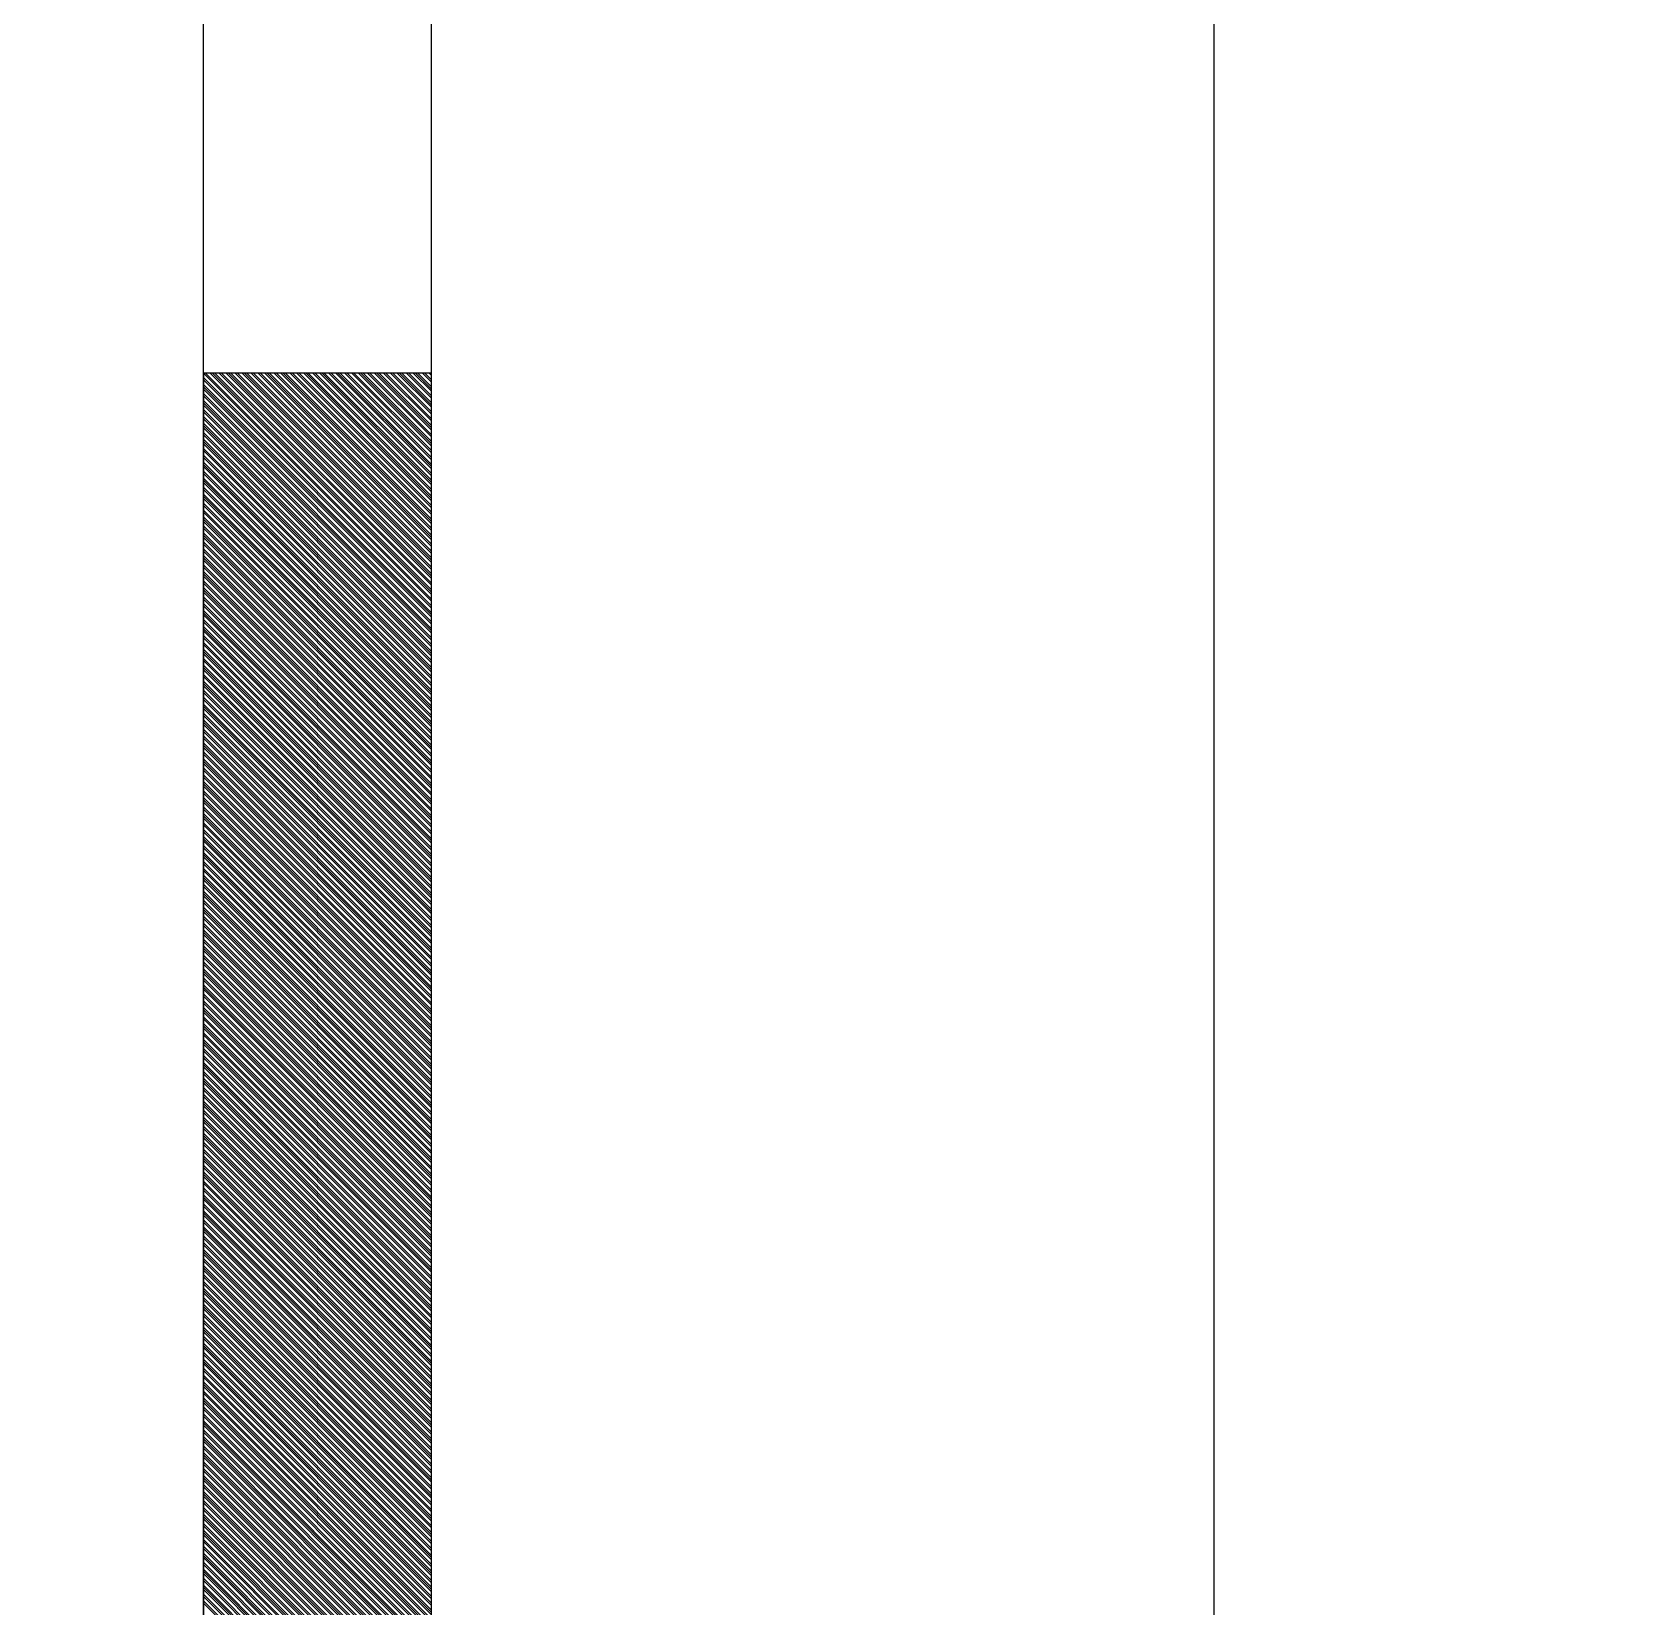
# Model space of a CAD drawing. Extents: x 735054 to 735644, y 4350981 to 4352008.
# Drawn here: x 735292.92 to 735299.99, y 4351895.61 to 4351902.5 of the extents above; entities that cross this region are included whole.
import ezdxf

# ---------------------------------------------------------------- set-up
doc = ezdxf.new("R2010")
doc.units = 0
doc.layers.get('0').update_dxf_attribs({"linetype": 'CONTINUOUS'})

msp = doc.modelspace()

# ---------------------------------------------------------------- linework, layer by layer
at = {"color": 0, "linetype": 'CONTINUOUS'}
for p, q in [((735293.67, 4351881.01), (735293.67, 4351981.01)), ((735293.67, 4351881.01), (735293.67, 4351981.01)), ((735294.67, 4351881.01), (735294.67, 4351981.01)), ((735294.67, 4351881.01), (735294.67, 4351981.01)), ((735294.67, 4351900.01), (735293.67, 4351901.01)), ((735294.67, 4351900.01), (735293.67, 4351901.01)), ((735294.67, 4351899.99), (735293.67, 4351900.99)), ((735294.67, 4351899.99), (735293.67, 4351900.99)), ((735294.67, 4351899.98), (735293.67, 4351900.98)), ((735294.67, 4351899.98), (735293.67, 4351900.98)), ((735294.67, 4351899.96), (735293.67, 4351900.96)), ((735294.67, 4351899.96), (735293.67, 4351900.96)), ((735294.67, 4351900.02), (735293.68, 4351901.01)), ((735294.67, 4351900.02), (735293.68, 4351901.01)), ((735294.67, 4351900.04), (735293.7, 4351901.01)), ((735294.67, 4351900.04), (735293.7, 4351901.01)), ((735294.67, 4351900.05), (735293.71, 4351901.01)), ((735294.67, 4351900.05), (735293.71, 4351901.01)), ((735294.67, 4351900.06), (735293.72, 4351901.01)), ((735294.67, 4351900.06), (735293.72, 4351901.01)), ((735294.67, 4351900.08), (735293.74, 4351901.01)), ((735294.67, 4351900.08), (735293.74, 4351901.01)), ((735294.67, 4351900.09), (735293.75, 4351901.01)), ((735294.67, 4351900.09), (735293.75, 4351901.01)), ((735294.67, 4351900.11), (735293.77, 4351901.01)), ((735294.67, 4351900.11), (735293.77, 4351901.01)), ((735294.67, 4351900.12), (735293.78, 4351901.01)), ((735294.67, 4351900.12), (735293.78, 4351901.01)), ((735294.67, 4351900.13), (735293.79, 4351901.01)), ((735294.67, 4351900.13), (735293.79, 4351901.01)), ((735294.67, 4351900.15), (735293.81, 4351901.01)), ((735294.67, 4351900.15), (735293.81, 4351901.01)), ((735294.67, 4351900.16), (735293.82, 4351901.01)), ((735294.67, 4351900.16), (735293.82, 4351901.01)), ((735294.67, 4351900.18), (735293.84, 4351901.01)), ((735294.67, 4351900.18), (735293.84, 4351901.01)), ((735294.67, 4351900.19), (735293.85, 4351901.01)), ((735294.67, 4351900.19), (735293.85, 4351901.01)), ((735294.67, 4351900.2), (735293.86, 4351901.01)), ((735294.67, 4351900.2), (735293.86, 4351901.01)), ((735294.67, 4351900.22), (735293.88, 4351901.01)), ((735294.67, 4351900.22), (735293.88, 4351901.01)), ((735294.67, 4351900.23), (735293.89, 4351901.01)), ((735294.67, 4351900.23), (735293.89, 4351901.01)), ((735294.67, 4351900.25), (735293.91, 4351901.01)), ((735294.67, 4351900.25), (735293.91, 4351901.01)), ((735294.67, 4351900.26), (735293.92, 4351901.01)), ((735294.67, 4351900.26), (735293.92, 4351901.01)), ((735294.67, 4351900.28), (735293.94, 4351901.01)), ((735294.67, 4351900.28), (735293.94, 4351901.01)), ((735294.67, 4351900.29), (735293.95, 4351901.01)), ((735294.67, 4351900.29), (735293.95, 4351901.01)), ((735294.67, 4351900.3), (735293.96, 4351901.01)), ((735294.67, 4351900.3), (735293.96, 4351901.01)), ((735294.67, 4351900.32), (735293.98, 4351901.01)), ((735294.67, 4351900.32), (735293.98, 4351901.01)), ((735294.67, 4351900.33), (735293.99, 4351901.01)), ((735294.67, 4351900.33), (735293.99, 4351901.01)), ((735294.67, 4351900.35), (735294.01, 4351901.01)), ((735294.67, 4351900.35), (735294.01, 4351901.01)), ((735294.67, 4351900.36), (735294.02, 4351901.01)), ((735294.67, 4351900.36), (735294.02, 4351901.01)), ((735294.67, 4351900.37), (735294.03, 4351901.01)), ((735294.67, 4351900.37), (735294.03, 4351901.01)), ((735294.67, 4351900.39), (735294.05, 4351901.01)), ((735294.67, 4351900.39), (735294.05, 4351901.01)), ((735294.67, 4351900.4), (735294.06, 4351901.01)), ((735294.67, 4351900.4), (735294.06, 4351901.01)), ((735294.67, 4351900.42), (735294.08, 4351901.01)), ((735294.67, 4351900.42), (735294.08, 4351901.01)), ((735294.67, 4351900.43), (735294.09, 4351901.01)), ((735294.67, 4351900.43), (735294.09, 4351901.01)), ((735294.67, 4351900.45), (735294.11, 4351901.01)), ((735294.67, 4351900.45), (735294.11, 4351901.01)), ((735294.67, 4351900.46), (735294.12, 4351901.01)), ((735294.67, 4351900.46), (735294.12, 4351901.01)), ((735294.67, 4351900.47), (735294.13, 4351901.01)), ((735294.67, 4351900.47), (735294.13, 4351901.01)), ((735294.67, 4351900.49), (735294.15, 4351901.01)), ((735294.67, 4351900.49), (735294.15, 4351901.01)), ((735294.67, 4351900.5), (735294.16, 4351901.01)), ((735294.67, 4351900.5), (735294.16, 4351901.01)), ((735294.67, 4351900.52), (735294.18, 4351901.01)), ((735294.67, 4351900.52), (735294.18, 4351901.01)), ((735294.67, 4351900.53), (735294.19, 4351901.01)), ((735294.67, 4351900.53), (735294.19, 4351901.01)), ((735294.67, 4351900.54), (735294.2, 4351901.01)), ((735294.67, 4351900.54), (735294.2, 4351901.01)), ((735294.67, 4351900.56), (735294.22, 4351901.01)), ((735294.67, 4351900.56), (735294.22, 4351901.01)), ((735294.67, 4351900.57), (735294.23, 4351901.01)), ((735294.67, 4351900.57), (735294.23, 4351901.01)), ((735294.67, 4351900.59), (735294.25, 4351901.01)), ((735294.67, 4351900.59), (735294.25, 4351901.01)), ((735294.67, 4351900.6), (735294.26, 4351901.01)), ((735294.67, 4351900.6), (735294.26, 4351901.01)), ((735294.67, 4351900.61), (735294.27, 4351901.01)), ((735294.67, 4351900.61), (735294.27, 4351901.01)), ((735294.67, 4351900.63), (735294.29, 4351901.01)), ((735294.67, 4351900.63), (735294.29, 4351901.01)), ((735294.67, 4351900.64), (735294.3, 4351901.01)), ((735294.67, 4351900.64), (735294.3, 4351901.01)), ((735294.67, 4351900.66), (735294.32, 4351901.01)), ((735294.67, 4351900.66), (735294.32, 4351901.01)), ((735294.67, 4351900.67), (735294.33, 4351901.01)), ((735294.67, 4351900.67), (735294.33, 4351901.01)), ((735294.67, 4351900.69), (735294.35, 4351901.01)), ((735294.67, 4351900.69), (735294.35, 4351901.01)), ((735294.67, 4351900.7), (735294.36, 4351901.01)), ((735294.67, 4351900.7), (735294.36, 4351901.01)), ((735294.67, 4351900.71), (735294.37, 4351901.01)), ((735294.67, 4351900.71), (735294.37, 4351901.01)), ((735294.67, 4351900.73), (735294.39, 4351901.01)), ((735294.67, 4351900.73), (735294.39, 4351901.01)), ((735294.67, 4351900.74), (735294.4, 4351901.01)), ((735294.67, 4351900.74), (735294.4, 4351901.01)), ((735294.67, 4351900.76), (735294.42, 4351901.01)), ((735294.67, 4351900.76), (735294.42, 4351901.01)), ((735294.67, 4351900.77), (735294.43, 4351901.01)), ((735294.67, 4351900.77), (735294.43, 4351901.01)), ((735294.67, 4351900.78), (735294.44, 4351901.01)), ((735294.67, 4351900.78), (735294.44, 4351901.01)), ((735294.67, 4351900.8), (735294.46, 4351901.01)), ((735294.67, 4351900.8), (735294.46, 4351901.01)), ((735294.67, 4351900.81), (735294.47, 4351901.01)), ((735294.67, 4351900.81), (735294.47, 4351901.01)), ((735294.67, 4351900.83), (735294.49, 4351901.01)), ((735294.67, 4351900.83), (735294.49, 4351901.01)), ((735294.67, 4351900.84), (735294.5, 4351901.01)), ((735294.67, 4351900.84), (735294.5, 4351901.01)), ((735294.67, 4351900.86), (735294.52, 4351901.01)), ((735294.67, 4351900.86), (735294.52, 4351901.01)), ((735294.67, 4351900.87), (735294.53, 4351901.01)), ((735294.67, 4351900.87), (735294.53, 4351901.01)), ((735294.67, 4351900.88), (735294.54, 4351901.01)), ((735294.67, 4351900.88), (735294.54, 4351901.01)), ((735294.67, 4351900.9), (735294.56, 4351901.01)), ((735294.67, 4351900.9), (735294.56, 4351901.01)), ((735294.67, 4351900.91), (735294.57, 4351901.01)), ((735294.67, 4351900.91), (735294.57, 4351901.01)), ((735294.67, 4351900.93), (735294.59, 4351901.01)), ((735294.67, 4351900.93), (735294.59, 4351901.01)), ((735294.67, 4351900.94), (735294.6, 4351901.01)), ((735294.67, 4351900.94), (735294.6, 4351901.01)), ((735294.67, 4351900.95), (735294.61, 4351901.01)), ((735294.67, 4351900.95), (735294.61, 4351901.01)), ((735294.67, 4351900.97), (735294.63, 4351901.01)), ((735294.67, 4351900.97), (735294.63, 4351901.01)), ((735294.67, 4351900.98), (735294.64, 4351901.01)), ((735294.67, 4351900.98), (735294.64, 4351901.01)), ((735294.67, 4351901), (735294.66, 4351901.01)), ((735294.67, 4351901), (735294.66, 4351901.01)), ((735294.67, 4351899.95), (735293.67, 4351900.95)), ((735294.67, 4351899.95), (735293.67, 4351900.95)), ((735294.67, 4351899.94), (735293.67, 4351900.94)), ((735294.67, 4351899.94), (735293.67, 4351900.94)), ((735294.67, 4351899.92), (735293.67, 4351900.92)), ((735294.67, 4351899.92), (735293.67, 4351900.92)), ((735294.67, 4351899.91), (735293.67, 4351900.91)), ((735294.67, 4351899.91), (735293.67, 4351900.91)), ((735294.67, 4351899.89), (735293.67, 4351900.89)), ((735294.67, 4351899.89), (735293.67, 4351900.89)), ((735294.67, 4351899.88), (735293.67, 4351900.88)), ((735294.67, 4351899.88), (735293.67, 4351900.88)), ((735294.67, 4351899.87), (735293.67, 4351900.87)), ((735294.67, 4351899.87), (735293.67, 4351900.87)), ((735294.67, 4351899.85), (735293.67, 4351900.85)), ((735294.67, 4351899.85), (735293.67, 4351900.85)), ((735294.67, 4351899.84), (735293.67, 4351900.84)), ((735294.67, 4351899.84), (735293.67, 4351900.84)), ((735294.67, 4351899.82), (735293.67, 4351900.82)), ((735294.67, 4351899.82), (735293.67, 4351900.82)), ((735294.67, 4351899.81), (735293.67, 4351900.81)), ((735294.67, 4351899.81), (735293.67, 4351900.81)), ((735294.67, 4351899.79), (735293.67, 4351900.79)), ((735294.67, 4351899.79), (735293.67, 4351900.79)), ((735294.67, 4351899.78), (735293.67, 4351900.78)), ((735294.67, 4351899.78), (735293.67, 4351900.78)), ((735294.67, 4351899.77), (735293.67, 4351900.77)), ((735294.67, 4351899.77), (735293.67, 4351900.77)), ((735294.67, 4351899.75), (735293.67, 4351900.75)), ((735294.67, 4351899.75), (735293.67, 4351900.75)), ((735294.67, 4351899.74), (735293.67, 4351900.74)), ((735294.67, 4351899.74), (735293.67, 4351900.74)), ((735294.67, 4351899.72), (735293.67, 4351900.72)), ((735294.67, 4351899.72), (735293.67, 4351900.72)), ((735294.67, 4351899.71), (735293.67, 4351900.71)), ((735294.67, 4351899.71), (735293.67, 4351900.71)), ((735294.67, 4351899.7), (735293.67, 4351900.7)), ((735294.67, 4351899.7), (735293.67, 4351900.7)), ((735294.67, 4351899.68), (735293.67, 4351900.68)), ((735294.67, 4351899.68), (735293.67, 4351900.68)), ((735294.67, 4351899.67), (735293.67, 4351900.67)), ((735294.67, 4351899.67), (735293.67, 4351900.67)), ((735294.67, 4351899.65), (735293.67, 4351900.65)), ((735294.67, 4351899.65), (735293.67, 4351900.65)), ((735294.67, 4351899.64), (735293.67, 4351900.64)), ((735294.67, 4351899.64), (735293.67, 4351900.64)), ((735294.67, 4351899.62), (735293.67, 4351900.62)), ((735294.67, 4351899.62), (735293.67, 4351900.62)), ((735294.67, 4351899.61), (735293.67, 4351900.61)), ((735294.67, 4351899.61), (735293.67, 4351900.61)), ((735294.67, 4351899.6), (735293.67, 4351900.6)), ((735294.67, 4351899.6), (735293.67, 4351900.6)), ((735294.67, 4351899.58), (735293.67, 4351900.58)), ((735294.67, 4351899.58), (735293.67, 4351900.58)), ((735294.67, 4351899.57), (735293.67, 4351900.57)), ((735294.67, 4351899.57), (735293.67, 4351900.57)), ((735294.67, 4351899.55), (735293.67, 4351900.55)), ((735294.67, 4351899.55), (735293.67, 4351900.55)), ((735294.67, 4351899.54), (735293.67, 4351900.54)), ((735294.67, 4351899.54), (735293.67, 4351900.54)), ((735294.67, 4351899.53), (735293.67, 4351900.53)), ((735294.67, 4351899.53), (735293.67, 4351900.53)), ((735294.67, 4351899.51), (735293.67, 4351900.51)), ((735294.67, 4351899.51), (735293.67, 4351900.51)), ((735294.67, 4351899.5), (735293.67, 4351900.5)), ((735294.67, 4351899.5), (735293.67, 4351900.5)), ((735294.67, 4351899.48), (735293.67, 4351900.48)), ((735294.67, 4351899.48), (735293.67, 4351900.48)), ((735294.67, 4351899.47), (735293.67, 4351900.47)), ((735294.67, 4351899.47), (735293.67, 4351900.47)), ((735294.67, 4351899.46), (735293.67, 4351900.46)), ((735294.67, 4351899.46), (735293.67, 4351900.46)), ((735294.67, 4351899.44), (735293.67, 4351900.44)), ((735294.67, 4351899.44), (735293.67, 4351900.44)), ((735294.67, 4351899.43), (735293.67, 4351900.43)), ((735294.67, 4351899.43), (735293.67, 4351900.43)), ((735294.67, 4351899.41), (735293.67, 4351900.41)), ((735294.67, 4351899.41), (735293.67, 4351900.41)), ((735294.67, 4351899.4), (735293.67, 4351900.4)), ((735294.67, 4351899.4), (735293.67, 4351900.4)), ((735294.67, 4351899.38), (735293.67, 4351900.38)), ((735294.67, 4351899.38), (735293.67, 4351900.38)), ((735294.67, 4351899.37), (735293.67, 4351900.37)), ((735294.67, 4351899.37), (735293.67, 4351900.37)), ((735294.67, 4351899.36), (735293.67, 4351900.36)), ((735294.67, 4351899.36), (735293.67, 4351900.36)), ((735294.67, 4351899.34), (735293.67, 4351900.34)), ((735294.67, 4351899.34), (735293.67, 4351900.34)), ((735294.67, 4351899.33), (735293.67, 4351900.33)), ((735294.67, 4351899.33), (735293.67, 4351900.33)), ((735294.67, 4351899.31), (735293.67, 4351900.31)), ((735294.67, 4351899.31), (735293.67, 4351900.31)), ((735294.67, 4351899.3), (735293.67, 4351900.3)), ((735294.67, 4351899.3), (735293.67, 4351900.3)), ((735294.67, 4351899.29), (735293.67, 4351900.29)), ((735294.67, 4351899.29), (735293.67, 4351900.29)), ((735294.67, 4351899.27), (735293.67, 4351900.27)), ((735294.67, 4351899.27), (735293.67, 4351900.27)), ((735294.67, 4351899.26), (735293.67, 4351900.26)), ((735294.67, 4351899.26), (735293.67, 4351900.26)), ((735294.67, 4351899.24), (735293.67, 4351900.24)), ((735294.67, 4351899.24), (735293.67, 4351900.24)), ((735294.67, 4351899.23), (735293.67, 4351900.23)), ((735294.67, 4351899.23), (735293.67, 4351900.23)), ((735294.67, 4351899.21), (735293.67, 4351900.21)), ((735294.67, 4351899.21), (735293.67, 4351900.21)), ((735294.67, 4351899.2), (735293.67, 4351900.2)), ((735294.67, 4351899.2), (735293.67, 4351900.2)), ((735294.67, 4351899.19), (735293.67, 4351900.19)), ((735294.67, 4351899.19), (735293.67, 4351900.19)), ((735294.67, 4351899.17), (735293.67, 4351900.17)), ((735294.67, 4351899.17), (735293.67, 4351900.17)), ((735294.67, 4351899.16), (735293.67, 4351900.16)), ((735294.67, 4351899.16), (735293.67, 4351900.16)), ((735294.67, 4351899.14), (735293.67, 4351900.14)), ((735294.67, 4351899.14), (735293.67, 4351900.14)), ((735294.67, 4351899.13), (735293.67, 4351900.13)), ((735294.67, 4351899.13), (735293.67, 4351900.13)), ((735294.67, 4351899.12), (735293.67, 4351900.12)), ((735294.67, 4351899.12), (735293.67, 4351900.12)), ((735294.67, 4351899.1), (735293.67, 4351900.1)), ((735294.67, 4351899.1), (735293.67, 4351900.1)), ((735294.67, 4351899.09), (735293.67, 4351900.09)), ((735294.67, 4351899.09), (735293.67, 4351900.09)), ((735294.67, 4351899.07), (735293.67, 4351900.07)), ((735294.67, 4351899.07), (735293.67, 4351900.07)), ((735294.67, 4351899.06), (735293.67, 4351900.06)), ((735294.67, 4351899.06), (735293.67, 4351900.06)), ((735294.67, 4351899.05), (735293.67, 4351900.05)), ((735294.67, 4351899.05), (735293.67, 4351900.05)), ((735294.67, 4351899.03), (735293.67, 4351900.03)), ((735294.67, 4351899.03), (735293.67, 4351900.03)), ((735294.67, 4351899.02), (735293.67, 4351900.02)), ((735294.67, 4351899.02), (735293.67, 4351900.02)), ((735294.67, 4351899), (735293.67, 4351900)), ((735294.67, 4351899), (735293.67, 4351900)), ((735294.67, 4351898.99), (735293.67, 4351899.99)), ((735294.67, 4351898.99), (735293.67, 4351899.99)), ((735294.67, 4351898.97), (735293.67, 4351899.97)), ((735294.67, 4351898.97), (735293.67, 4351899.97)), ((735294.67, 4351898.96), (735293.67, 4351899.96)), ((735294.67, 4351898.96), (735293.67, 4351899.96)), ((735294.67, 4351898.95), (735293.67, 4351899.95)), ((735294.67, 4351898.95), (735293.67, 4351899.95)), ((735294.67, 4351898.93), (735293.67, 4351899.93)), ((735294.67, 4351898.93), (735293.67, 4351899.93)), ((735294.67, 4351898.92), (735293.67, 4351899.92)), ((735294.67, 4351898.92), (735293.67, 4351899.92)), ((735294.67, 4351898.9), (735293.67, 4351899.9)), ((735294.67, 4351898.9), (735293.67, 4351899.9)), ((735294.67, 4351898.89), (735293.67, 4351899.89)), ((735294.67, 4351898.89), (735293.67, 4351899.89)), ((735294.67, 4351898.88), (735293.67, 4351899.88)), ((735294.67, 4351898.88), (735293.67, 4351899.88)), ((735294.67, 4351898.86), (735293.67, 4351899.86)), ((735294.67, 4351898.86), (735293.67, 4351899.86)), ((735294.67, 4351898.85), (735293.67, 4351899.85)), ((735294.67, 4351898.85), (735293.67, 4351899.85)), ((735294.67, 4351898.83), (735293.67, 4351899.83)), ((735294.67, 4351898.83), (735293.67, 4351899.83)), ((735294.67, 4351898.82), (735293.67, 4351899.82)), ((735294.67, 4351898.82), (735293.67, 4351899.82)), ((735294.67, 4351898.8), (735293.67, 4351899.8)), ((735294.67, 4351898.8), (735293.67, 4351899.8)), ((735294.67, 4351898.79), (735293.67, 4351899.79)), ((735294.67, 4351898.79), (735293.67, 4351899.79)), ((735294.67, 4351898.78), (735293.67, 4351899.78)), ((735294.67, 4351898.78), (735293.67, 4351899.78)), ((735294.67, 4351898.76), (735293.67, 4351899.76)), ((735294.67, 4351898.76), (735293.67, 4351899.76)), ((735294.67, 4351898.75), (735293.67, 4351899.75)), ((735294.67, 4351898.75), (735293.67, 4351899.75)), ((735294.67, 4351898.73), (735293.67, 4351899.73)), ((735294.67, 4351898.73), (735293.67, 4351899.73)), ((735294.67, 4351898.72), (735293.67, 4351899.72)), ((735294.67, 4351898.72), (735293.67, 4351899.72)), ((735294.67, 4351898.71), (735293.67, 4351899.71)), ((735294.67, 4351898.71), (735293.67, 4351899.71)), ((735294.67, 4351898.69), (735293.67, 4351899.69)), ((735294.67, 4351898.69), (735293.67, 4351899.69)), ((735294.67, 4351898.68), (735293.67, 4351899.68)), ((735294.67, 4351898.68), (735293.67, 4351899.68)), ((735294.67, 4351898.66), (735293.67, 4351899.66)), ((735294.67, 4351898.66), (735293.67, 4351899.66)), ((735294.67, 4351898.65), (735293.67, 4351899.65)), ((735294.67, 4351898.65), (735293.67, 4351899.65)), ((735294.67, 4351898.64), (735293.67, 4351899.64)), ((735294.67, 4351898.64), (735293.67, 4351899.64)), ((735294.67, 4351898.62), (735293.67, 4351899.62)), ((735294.67, 4351898.62), (735293.67, 4351899.62)), ((735294.67, 4351898.61), (735293.67, 4351899.61)), ((735294.67, 4351898.61), (735293.67, 4351899.61)), ((735294.67, 4351898.59), (735293.67, 4351899.59)), ((735294.67, 4351898.59), (735293.67, 4351899.59)), ((735294.67, 4351898.58), (735293.67, 4351899.58)), ((735294.67, 4351898.58), (735293.67, 4351899.58)), ((735294.67, 4351898.56), (735293.67, 4351899.56)), ((735294.67, 4351898.56), (735293.67, 4351899.56)), ((735294.67, 4351898.55), (735293.67, 4351899.55)), ((735294.67, 4351898.55), (735293.67, 4351899.55)), ((735294.67, 4351898.54), (735293.67, 4351899.54)), ((735294.67, 4351898.54), (735293.67, 4351899.54)), ((735294.67, 4351898.52), (735293.67, 4351899.52)), ((735294.67, 4351898.52), (735293.67, 4351899.52)), ((735294.67, 4351898.51), (735293.67, 4351899.51)), ((735294.67, 4351898.51), (735293.67, 4351899.51)), ((735294.67, 4351898.49), (735293.67, 4351899.49)), ((735294.67, 4351898.49), (735293.67, 4351899.49)), ((735294.67, 4351898.48), (735293.67, 4351899.48)), ((735294.67, 4351898.48), (735293.67, 4351899.48)), ((735294.67, 4351898.47), (735293.67, 4351899.47)), ((735294.67, 4351898.47), (735293.67, 4351899.47)), ((735294.67, 4351898.45), (735293.67, 4351899.45)), ((735294.67, 4351898.45), (735293.67, 4351899.45)), ((735294.67, 4351898.44), (735293.67, 4351899.44)), ((735294.67, 4351898.44), (735293.67, 4351899.44)), ((735294.67, 4351898.42), (735293.67, 4351899.42)), ((735294.67, 4351898.42), (735293.67, 4351899.42)), ((735294.67, 4351898.41), (735293.67, 4351899.41)), ((735294.67, 4351898.41), (735293.67, 4351899.41)), ((735294.67, 4351898.39), (735293.67, 4351899.39)), ((735294.67, 4351898.39), (735293.67, 4351899.39)), ((735294.67, 4351898.38), (735293.67, 4351899.38)), ((735294.67, 4351898.38), (735293.67, 4351899.38)), ((735294.67, 4351898.37), (735293.67, 4351899.37)), ((735294.67, 4351898.37), (735293.67, 4351899.37)), ((735294.67, 4351898.35), (735293.67, 4351899.35)), ((735294.67, 4351898.35), (735293.67, 4351899.35)), ((735294.67, 4351898.34), (735293.67, 4351899.34)), ((735294.67, 4351898.34), (735293.67, 4351899.34)), ((735294.67, 4351898.32), (735293.67, 4351899.32)), ((735294.67, 4351898.32), (735293.67, 4351899.32)), ((735294.67, 4351898.31), (735293.67, 4351899.31)), ((735294.67, 4351898.31), (735293.67, 4351899.31)), ((735294.67, 4351898.3), (735293.67, 4351899.3)), ((735294.67, 4351898.3), (735293.67, 4351899.3)), ((735294.67, 4351898.28), (735293.67, 4351899.28)), ((735294.67, 4351898.28), (735293.67, 4351899.28)), ((735294.67, 4351898.27), (735293.67, 4351899.27)), ((735294.67, 4351898.27), (735293.67, 4351899.27)), ((735294.67, 4351898.25), (735293.67, 4351899.25)), ((735294.67, 4351898.25), (735293.67, 4351899.25)), ((735294.67, 4351898.24), (735293.67, 4351899.24)), ((735294.67, 4351898.24), (735293.67, 4351899.24)), ((735294.67, 4351898.22), (735293.67, 4351899.22)), ((735294.67, 4351898.22), (735293.67, 4351899.22)), ((735294.67, 4351898.21), (735293.67, 4351899.21)), ((735294.67, 4351898.21), (735293.67, 4351899.21)), ((735294.67, 4351898.2), (735293.67, 4351899.2)), ((735294.67, 4351898.2), (735293.67, 4351899.2)), ((735294.67, 4351898.18), (735293.67, 4351899.18)), ((735294.67, 4351898.18), (735293.67, 4351899.18)), ((735294.67, 4351898.17), (735293.67, 4351899.17)), ((735294.67, 4351898.17), (735293.67, 4351899.17)), ((735294.67, 4351898.15), (735293.67, 4351899.15)), ((735294.67, 4351898.15), (735293.67, 4351899.15)), ((735294.67, 4351898.14), (735293.67, 4351899.14)), ((735294.67, 4351898.14), (735293.67, 4351899.14)), ((735294.67, 4351898.13), (735293.67, 4351899.13)), ((735294.67, 4351898.13), (735293.67, 4351899.13)), ((735294.67, 4351898.11), (735293.67, 4351899.11)), ((735294.67, 4351898.11), (735293.67, 4351899.11)), ((735294.67, 4351898.1), (735293.67, 4351899.1)), ((735294.67, 4351898.1), (735293.67, 4351899.1)), ((735294.67, 4351898.08), (735293.67, 4351899.08)), ((735294.67, 4351898.08), (735293.67, 4351899.08)), ((735294.67, 4351898.07), (735293.67, 4351899.07)), ((735294.67, 4351898.07), (735293.67, 4351899.07)), ((735294.67, 4351898.06), (735293.67, 4351899.06)), ((735294.67, 4351898.06), (735293.67, 4351899.06)), ((735294.67, 4351898.04), (735293.67, 4351899.04)), ((735294.67, 4351898.04), (735293.67, 4351899.04)), ((735294.67, 4351898.03), (735293.67, 4351899.03)), ((735294.67, 4351898.03), (735293.67, 4351899.03)), ((735294.67, 4351898.01), (735293.67, 4351899.01)), ((735294.67, 4351898.01), (735293.67, 4351899.01)), ((735294.67, 4351898), (735293.67, 4351899)), ((735294.67, 4351898), (735293.67, 4351899)), ((735294.67, 4351897.98), (735293.67, 4351898.98)), ((735294.67, 4351897.98), (735293.67, 4351898.98)), ((735294.67, 4351897.97), (735293.67, 4351898.97)), ((735294.67, 4351897.97), (735293.67, 4351898.97)), ((735294.67, 4351897.96), (735293.67, 4351898.96)), ((735294.67, 4351897.96), (735293.67, 4351898.96)), ((735294.67, 4351897.94), (735293.67, 4351898.94)), ((735294.67, 4351897.94), (735293.67, 4351898.94)), ((735294.67, 4351897.93), (735293.67, 4351898.93)), ((735294.67, 4351897.93), (735293.67, 4351898.93)), ((735294.67, 4351897.91), (735293.67, 4351898.91)), ((735294.67, 4351897.91), (735293.67, 4351898.91)), ((735294.67, 4351897.9), (735293.67, 4351898.9)), ((735294.67, 4351897.9), (735293.67, 4351898.9)), ((735294.67, 4351897.89), (735293.67, 4351898.89)), ((735294.67, 4351897.89), (735293.67, 4351898.89)), ((735294.67, 4351897.87), (735293.67, 4351898.87)), ((735294.67, 4351897.87), (735293.67, 4351898.87)), ((735294.67, 4351897.86), (735293.67, 4351898.86)), ((735294.67, 4351897.86), (735293.67, 4351898.86)), ((735294.67, 4351897.84), (735293.67, 4351898.84)), ((735294.67, 4351897.84), (735293.67, 4351898.84)), ((735294.67, 4351897.83), (735293.67, 4351898.83)), ((735294.67, 4351897.83), (735293.67, 4351898.83)), ((735294.67, 4351897.81), (735293.67, 4351898.81)), ((735294.67, 4351897.81), (735293.67, 4351898.81)), ((735294.67, 4351897.8), (735293.67, 4351898.8)), ((735294.67, 4351897.8), (735293.67, 4351898.8)), ((735294.67, 4351897.79), (735293.67, 4351898.79)), ((735294.67, 4351897.79), (735293.67, 4351898.79)), ((735294.67, 4351897.77), (735293.67, 4351898.77)), ((735294.67, 4351897.77), (735293.67, 4351898.77)), ((735294.67, 4351897.76), (735293.67, 4351898.76)), ((735294.67, 4351897.76), (735293.67, 4351898.76)), ((735294.67, 4351897.74), (735293.67, 4351898.74)), ((735294.67, 4351897.74), (735293.67, 4351898.74)), ((735294.67, 4351897.73), (735293.67, 4351898.73)), ((735294.67, 4351897.73), (735293.67, 4351898.73)), ((735294.67, 4351897.72), (735293.67, 4351898.72)), ((735294.67, 4351897.72), (735293.67, 4351898.72)), ((735294.67, 4351897.7), (735293.67, 4351898.7)), ((735294.67, 4351897.7), (735293.67, 4351898.7)), ((735294.67, 4351897.69), (735293.67, 4351898.69)), ((735294.67, 4351897.69), (735293.67, 4351898.69)), ((735294.67, 4351897.67), (735293.67, 4351898.67)), ((735294.67, 4351897.67), (735293.67, 4351898.67)), ((735294.67, 4351897.66), (735293.67, 4351898.66)), ((735294.67, 4351897.66), (735293.67, 4351898.66)), ((735294.67, 4351897.65), (735293.67, 4351898.65)), ((735294.67, 4351897.65), (735293.67, 4351898.65)), ((735294.67, 4351897.63), (735293.67, 4351898.63)), ((735294.67, 4351897.63), (735293.67, 4351898.63)), ((735294.67, 4351897.62), (735293.67, 4351898.62)), ((735294.67, 4351897.62), (735293.67, 4351898.62)), ((735294.67, 4351897.6), (735293.67, 4351898.6)), ((735294.67, 4351897.6), (735293.67, 4351898.6)), ((735294.67, 4351897.59), (735293.67, 4351898.59)), ((735294.67, 4351897.59), (735293.67, 4351898.59)), ((735294.67, 4351897.57), (735293.67, 4351898.57)), ((735294.67, 4351897.57), (735293.67, 4351898.57)), ((735294.67, 4351897.56), (735293.67, 4351898.56)), ((735294.67, 4351897.56), (735293.67, 4351898.56)), ((735294.67, 4351897.55), (735293.67, 4351898.55)), ((735294.67, 4351897.55), (735293.67, 4351898.55)), ((735294.67, 4351897.53), (735293.67, 4351898.53)), ((735294.67, 4351897.53), (735293.67, 4351898.53)), ((735294.67, 4351897.52), (735293.67, 4351898.52)), ((735294.67, 4351897.52), (735293.67, 4351898.52)), ((735294.67, 4351897.5), (735293.67, 4351898.5)), ((735294.67, 4351897.5), (735293.67, 4351898.5)), ((735294.67, 4351897.49), (735293.67, 4351898.49)), ((735294.67, 4351897.49), (735293.67, 4351898.49)), ((735294.67, 4351897.48), (735293.67, 4351898.48)), ((735294.67, 4351897.48), (735293.67, 4351898.48)), ((735294.67, 4351897.46), (735293.67, 4351898.46)), ((735294.67, 4351897.46), (735293.67, 4351898.46)), ((735294.67, 4351897.45), (735293.67, 4351898.45)), ((735294.67, 4351897.45), (735293.67, 4351898.45)), ((735294.67, 4351897.43), (735293.67, 4351898.43)), ((735294.67, 4351897.43), (735293.67, 4351898.43)), ((735294.67, 4351897.42), (735293.67, 4351898.42)), ((735294.67, 4351897.42), (735293.67, 4351898.42)), ((735294.67, 4351897.4), (735293.67, 4351898.4)), ((735294.67, 4351897.4), (735293.67, 4351898.4)), ((735294.67, 4351897.39), (735293.67, 4351898.39)), ((735294.67, 4351897.39), (735293.67, 4351898.39)), ((735294.67, 4351897.38), (735293.67, 4351898.38)), ((735294.67, 4351897.38), (735293.67, 4351898.38)), ((735294.67, 4351897.36), (735293.67, 4351898.36)), ((735294.67, 4351897.36), (735293.67, 4351898.36)), ((735294.67, 4351897.35), (735293.67, 4351898.35)), ((735294.67, 4351897.35), (735293.67, 4351898.35)), ((735294.67, 4351897.33), (735293.67, 4351898.33)), ((735294.67, 4351897.33), (735293.67, 4351898.33)), ((735294.67, 4351897.32), (735293.67, 4351898.32)), ((735294.67, 4351897.32), (735293.67, 4351898.32)), ((735294.67, 4351897.31), (735293.67, 4351898.31)), ((735294.67, 4351897.31), (735293.67, 4351898.31)), ((735294.67, 4351897.29), (735293.67, 4351898.29)), ((735294.67, 4351897.29), (735293.67, 4351898.29)), ((735294.67, 4351897.28), (735293.67, 4351898.28)), ((735294.67, 4351897.28), (735293.67, 4351898.28)), ((735294.67, 4351897.26), (735293.67, 4351898.26)), ((735294.67, 4351897.26), (735293.67, 4351898.26)), ((735294.67, 4351897.25), (735293.67, 4351898.25)), ((735294.67, 4351897.25), (735293.67, 4351898.25)), ((735294.67, 4351897.23), (735293.67, 4351898.23)), ((735294.67, 4351897.23), (735293.67, 4351898.23)), ((735294.67, 4351897.22), (735293.67, 4351898.22)), ((735294.67, 4351897.22), (735293.67, 4351898.22)), ((735294.67, 4351897.21), (735293.67, 4351898.21)), ((735294.67, 4351897.21), (735293.67, 4351898.21)), ((735294.67, 4351897.19), (735293.67, 4351898.19)), ((735294.67, 4351897.19), (735293.67, 4351898.19)), ((735294.67, 4351897.18), (735293.67, 4351898.18)), ((735294.67, 4351897.18), (735293.67, 4351898.18)), ((735294.67, 4351897.16), (735293.67, 4351898.16)), ((735294.67, 4351897.16), (735293.67, 4351898.16)), ((735294.67, 4351897.15), (735293.67, 4351898.15)), ((735294.67, 4351897.15), (735293.67, 4351898.15)), ((735294.67, 4351897.14), (735293.67, 4351898.14)), ((735294.67, 4351897.14), (735293.67, 4351898.14)), ((735294.67, 4351897.12), (735293.67, 4351898.12)), ((735294.67, 4351897.12), (735293.67, 4351898.12)), ((735294.67, 4351897.11), (735293.67, 4351898.11)), ((735294.67, 4351897.11), (735293.67, 4351898.11)), ((735294.67, 4351897.09), (735293.67, 4351898.09)), ((735294.67, 4351897.09), (735293.67, 4351898.09)), ((735294.67, 4351897.08), (735293.67, 4351898.08)), ((735294.67, 4351897.08), (735293.67, 4351898.08)), ((735294.67, 4351897.07), (735293.67, 4351898.07)), ((735294.67, 4351897.07), (735293.67, 4351898.07)), ((735294.67, 4351897.05), (735293.67, 4351898.05)), ((735294.67, 4351897.05), (735293.67, 4351898.05)), ((735294.67, 4351897.04), (735293.67, 4351898.04)), ((735294.67, 4351897.04), (735293.67, 4351898.04)), ((735294.67, 4351897.02), (735293.67, 4351898.02)), ((735294.67, 4351897.02), (735293.67, 4351898.02)), ((735294.67, 4351897.01), (735293.67, 4351898.01)), ((735294.67, 4351897.01), (735293.67, 4351898.01)), ((735294.67, 4351896.99), (735293.67, 4351897.99)), ((735294.67, 4351896.99), (735293.67, 4351897.99)), ((735294.67, 4351896.98), (735293.67, 4351897.98)), ((735294.67, 4351896.98), (735293.67, 4351897.98)), ((735294.67, 4351896.97), (735293.67, 4351897.97)), ((735294.67, 4351896.97), (735293.67, 4351897.97)), ((735294.67, 4351896.95), (735293.67, 4351897.95)), ((735294.67, 4351896.95), (735293.67, 4351897.95)), ((735294.67, 4351896.94), (735293.67, 4351897.94)), ((735294.67, 4351896.94), (735293.67, 4351897.94)), ((735294.67, 4351896.92), (735293.67, 4351897.92)), ((735294.67, 4351896.92), (735293.67, 4351897.92)), ((735294.67, 4351896.91), (735293.67, 4351897.91)), ((735294.67, 4351896.91), (735293.67, 4351897.91)), ((735294.67, 4351896.9), (735293.67, 4351897.9)), ((735294.67, 4351896.9), (735293.67, 4351897.9)), ((735294.67, 4351896.88), (735293.67, 4351897.88)), ((735294.67, 4351896.88), (735293.67, 4351897.88)), ((735294.67, 4351896.87), (735293.67, 4351897.87)), ((735294.67, 4351896.87), (735293.67, 4351897.87)), ((735294.67, 4351896.85), (735293.67, 4351897.85)), ((735294.67, 4351896.85), (735293.67, 4351897.85)), ((735294.67, 4351896.84), (735293.67, 4351897.84)), ((735294.67, 4351896.84), (735293.67, 4351897.84)), ((735294.67, 4351896.82), (735293.67, 4351897.82)), ((735294.67, 4351896.82), (735293.67, 4351897.82)), ((735294.67, 4351896.81), (735293.67, 4351897.81)), ((735294.67, 4351896.81), (735293.67, 4351897.81)), ((735294.67, 4351896.8), (735293.67, 4351897.8)), ((735294.67, 4351896.8), (735293.67, 4351897.8)), ((735294.67, 4351896.78), (735293.67, 4351897.78)), ((735294.67, 4351896.78), (735293.67, 4351897.78)), ((735294.67, 4351896.77), (735293.67, 4351897.77)), ((735294.67, 4351896.77), (735293.67, 4351897.77)), ((735294.67, 4351896.75), (735293.67, 4351897.75)), ((735294.67, 4351896.75), (735293.67, 4351897.75)), ((735294.67, 4351896.74), (735293.67, 4351897.74)), ((735294.67, 4351896.74), (735293.67, 4351897.74)), ((735294.67, 4351896.73), (735293.67, 4351897.73)), ((735294.67, 4351896.73), (735293.67, 4351897.73)), ((735294.67, 4351896.71), (735293.67, 4351897.71)), ((735294.67, 4351896.71), (735293.67, 4351897.71)), ((735294.67, 4351896.7), (735293.67, 4351897.7)), ((735294.67, 4351896.7), (735293.67, 4351897.7)), ((735294.67, 4351896.68), (735293.67, 4351897.68)), ((735294.67, 4351896.68), (735293.67, 4351897.68)), ((735294.67, 4351896.67), (735293.67, 4351897.67)), ((735294.67, 4351896.67), (735293.67, 4351897.67)), ((735294.67, 4351896.66), (735293.67, 4351897.66)), ((735294.67, 4351896.66), (735293.67, 4351897.66)), ((735294.67, 4351896.64), (735293.67, 4351897.64)), ((735294.67, 4351896.64), (735293.67, 4351897.64)), ((735294.67, 4351896.63), (735293.67, 4351897.63)), ((735294.67, 4351896.63), (735293.67, 4351897.63)), ((735294.67, 4351896.61), (735293.67, 4351897.61)), ((735294.67, 4351896.61), (735293.67, 4351897.61)), ((735294.67, 4351896.6), (735293.67, 4351897.6)), ((735294.67, 4351896.6), (735293.67, 4351897.6)), ((735294.67, 4351896.58), (735293.67, 4351897.58)), ((735294.67, 4351896.58), (735293.67, 4351897.58)), ((735294.67, 4351896.57), (735293.67, 4351897.57)), ((735294.67, 4351896.57), (735293.67, 4351897.57)), ((735294.67, 4351896.56), (735293.67, 4351897.56)), ((735294.67, 4351896.56), (735293.67, 4351897.56)), ((735294.67, 4351896.54), (735293.67, 4351897.54)), ((735294.67, 4351896.54), (735293.67, 4351897.54)), ((735294.67, 4351896.53), (735293.67, 4351897.53)), ((735294.67, 4351896.53), (735293.67, 4351897.53)), ((735294.67, 4351896.51), (735293.67, 4351897.51)), ((735294.67, 4351896.51), (735293.67, 4351897.51)), ((735294.67, 4351896.5), (735293.67, 4351897.5)), ((735294.67, 4351896.5), (735293.67, 4351897.5)), ((735294.67, 4351896.49), (735293.67, 4351897.49)), ((735294.67, 4351896.49), (735293.67, 4351897.49)), ((735294.67, 4351896.47), (735293.67, 4351897.47)), ((735294.67, 4351896.47), (735293.67, 4351897.47)), ((735294.67, 4351896.46), (735293.67, 4351897.46)), ((735294.67, 4351896.46), (735293.67, 4351897.46)), ((735294.67, 4351896.44), (735293.67, 4351897.44)), ((735294.67, 4351896.44), (735293.67, 4351897.44)), ((735294.67, 4351896.43), (735293.67, 4351897.43)), ((735294.67, 4351896.43), (735293.67, 4351897.43)), ((735294.67, 4351896.41), (735293.67, 4351897.41)), ((735294.67, 4351896.41), (735293.67, 4351897.41)), ((735294.67, 4351896.4), (735293.67, 4351897.4)), ((735294.67, 4351896.4), (735293.67, 4351897.4)), ((735294.67, 4351896.39), (735293.67, 4351897.39)), ((735294.67, 4351896.39), (735293.67, 4351897.39)), ((735294.67, 4351896.37), (735293.67, 4351897.37)), ((735294.67, 4351896.37), (735293.67, 4351897.37)), ((735294.67, 4351896.36), (735293.67, 4351897.36)), ((735294.67, 4351896.36), (735293.67, 4351897.36)), ((735294.67, 4351896.34), (735293.67, 4351897.34)), ((735294.67, 4351896.34), (735293.67, 4351897.34)), ((735294.67, 4351896.33), (735293.67, 4351897.33)), ((735294.67, 4351896.33), (735293.67, 4351897.33)), ((735294.67, 4351896.32), (735293.67, 4351897.32)), ((735294.67, 4351896.32), (735293.67, 4351897.32)), ((735294.67, 4351896.3), (735293.67, 4351897.3)), ((735294.67, 4351896.3), (735293.67, 4351897.3)), ((735294.67, 4351896.29), (735293.67, 4351897.29)), ((735294.67, 4351896.29), (735293.67, 4351897.29)), ((735294.67, 4351896.27), (735293.67, 4351897.27)), ((735294.67, 4351896.27), (735293.67, 4351897.27)), ((735294.67, 4351896.26), (735293.67, 4351897.26)), ((735294.67, 4351896.26), (735293.67, 4351897.26)), ((735294.67, 4351896.25), (735293.67, 4351897.25)), ((735294.67, 4351896.25), (735293.67, 4351897.25)), ((735294.67, 4351896.23), (735293.67, 4351897.23)), ((735294.67, 4351896.23), (735293.67, 4351897.23)), ((735294.67, 4351896.22), (735293.67, 4351897.22)), ((735294.67, 4351896.22), (735293.67, 4351897.22)), ((735294.67, 4351896.2), (735293.67, 4351897.2)), ((735294.67, 4351896.2), (735293.67, 4351897.2)), ((735294.67, 4351896.19), (735293.67, 4351897.19)), ((735294.67, 4351896.19), (735293.67, 4351897.19)), ((735294.67, 4351896.17), (735293.67, 4351897.17)), ((735294.67, 4351896.17), (735293.67, 4351897.17)), ((735294.67, 4351896.16), (735293.67, 4351897.16)), ((735294.67, 4351896.16), (735293.67, 4351897.16)), ((735294.67, 4351896.15), (735293.67, 4351897.15)), ((735294.67, 4351896.15), (735293.67, 4351897.15)), ((735294.67, 4351896.13), (735293.67, 4351897.13)), ((735294.67, 4351896.13), (735293.67, 4351897.13)), ((735294.67, 4351896.12), (735293.67, 4351897.12)), ((735294.67, 4351896.12), (735293.67, 4351897.12)), ((735294.67, 4351896.1), (735293.67, 4351897.1)), ((735294.67, 4351896.1), (735293.67, 4351897.1)), ((735294.67, 4351896.09), (735293.67, 4351897.09)), ((735294.67, 4351896.09), (735293.67, 4351897.09)), ((735294.67, 4351896.08), (735293.67, 4351897.08)), ((735294.67, 4351896.08), (735293.67, 4351897.08)), ((735294.67, 4351896.06), (735293.67, 4351897.06)), ((735294.67, 4351896.06), (735293.67, 4351897.06)), ((735294.67, 4351896.05), (735293.67, 4351897.05)), ((735294.67, 4351896.05), (735293.67, 4351897.05)), ((735294.67, 4351896.03), (735293.67, 4351897.03)), ((735294.67, 4351896.03), (735293.67, 4351897.03)), ((735294.67, 4351896.02), (735293.67, 4351897.02)), ((735294.67, 4351896.02), (735293.67, 4351897.02)), ((735294.67, 4351896), (735293.67, 4351897)), ((735294.67, 4351896), (735293.67, 4351897)), ((735294.67, 4351895.99), (735293.67, 4351896.99)), ((735294.67, 4351895.99), (735293.67, 4351896.99)), ((735294.67, 4351895.98), (735293.67, 4351896.98)), ((735294.67, 4351895.98), (735293.67, 4351896.98)), ((735294.67, 4351895.96), (735293.67, 4351896.96)), ((735294.67, 4351895.96), (735293.67, 4351896.96)), ((735294.67, 4351895.95), (735293.67, 4351896.95)), ((735294.67, 4351895.95), (735293.67, 4351896.95)), ((735294.67, 4351895.93), (735293.67, 4351896.93)), ((735294.67, 4351895.93), (735293.67, 4351896.93)), ((735294.67, 4351895.92), (735293.67, 4351896.92)), ((735294.67, 4351895.92), (735293.67, 4351896.92)), ((735294.67, 4351895.91), (735293.67, 4351896.91)), ((735294.67, 4351895.91), (735293.67, 4351896.91)), ((735294.67, 4351895.89), (735293.67, 4351896.89)), ((735294.67, 4351895.89), (735293.67, 4351896.89)), ((735294.67, 4351895.88), (735293.67, 4351896.88)), ((735294.67, 4351895.88), (735293.67, 4351896.88)), ((735294.67, 4351895.86), (735293.67, 4351896.86)), ((735294.67, 4351895.86), (735293.67, 4351896.86)), ((735294.67, 4351895.85), (735293.67, 4351896.85)), ((735294.67, 4351895.85), (735293.67, 4351896.85)), ((735294.67, 4351895.83), (735293.67, 4351896.83)), ((735294.67, 4351895.83), (735293.67, 4351896.83)), ((735294.67, 4351895.82), (735293.67, 4351896.82)), ((735294.67, 4351895.82), (735293.67, 4351896.82)), ((735294.67, 4351895.81), (735293.67, 4351896.81)), ((735294.67, 4351895.81), (735293.67, 4351896.81)), ((735294.67, 4351895.79), (735293.67, 4351896.79)), ((735294.67, 4351895.79), (735293.67, 4351896.79)), ((735294.67, 4351895.78), (735293.67, 4351896.78)), ((735294.67, 4351895.78), (735293.67, 4351896.78)), ((735294.67, 4351895.76), (735293.67, 4351896.76)), ((735294.67, 4351895.76), (735293.67, 4351896.76)), ((735294.67, 4351895.75), (735293.67, 4351896.75)), ((735294.67, 4351895.75), (735293.67, 4351896.75)), ((735294.67, 4351895.74), (735293.67, 4351896.74)), ((735294.67, 4351895.74), (735293.67, 4351896.74)), ((735294.67, 4351895.72), (735293.67, 4351896.72)), ((735294.67, 4351895.72), (735293.67, 4351896.72)), ((735294.67, 4351895.71), (735293.67, 4351896.71)), ((735294.67, 4351895.71), (735293.67, 4351896.71)), ((735294.67, 4351895.69), (735293.67, 4351896.69)), ((735294.67, 4351895.69), (735293.67, 4351896.69)), ((735294.67, 4351895.68), (735293.67, 4351896.68)), ((735294.67, 4351895.68), (735293.67, 4351896.68)), ((735294.67, 4351895.67), (735293.67, 4351896.67)), ((735294.67, 4351895.67), (735293.67, 4351896.67)), ((735294.67, 4351895.65), (735293.67, 4351896.65)), ((735294.67, 4351895.65), (735293.67, 4351896.65)), ((735294.67, 4351895.64), (735293.67, 4351896.64)), ((735294.67, 4351895.64), (735293.67, 4351896.64)), ((735294.67, 4351895.62), (735293.67, 4351896.62)), ((735294.67, 4351895.62), (735293.67, 4351896.62)), ((735294.67, 4351895.61), (735293.67, 4351896.61)), ((735294.67, 4351895.61), (735293.67, 4351896.61)), ((735294.67, 4351895.59), (735293.67, 4351896.59)), ((735294.67, 4351895.59), (735293.67, 4351896.59)), ((735294.67, 4351895.58), (735293.67, 4351896.58)), ((735294.67, 4351895.58), (735293.67, 4351896.58)), ((735294.67, 4351895.57), (735293.67, 4351896.57)), ((735294.67, 4351895.57), (735293.67, 4351896.57)), ((735294.67, 4351895.55), (735293.67, 4351896.55)), ((735294.67, 4351895.55), (735293.67, 4351896.55)), ((735294.67, 4351895.54), (735293.67, 4351896.54)), ((735294.67, 4351895.54), (735293.67, 4351896.54)), ((735294.67, 4351895.52), (735293.67, 4351896.52)), ((735294.67, 4351895.52), (735293.67, 4351896.52)), ((735294.67, 4351895.51), (735293.67, 4351896.51)), ((735294.67, 4351895.51), (735293.67, 4351896.51)), ((735294.67, 4351895.5), (735293.67, 4351896.5)), ((735294.67, 4351895.5), (735293.67, 4351896.5)), ((735294.67, 4351895.48), (735293.67, 4351896.48)), ((735294.67, 4351895.48), (735293.67, 4351896.48)), ((735294.67, 4351895.47), (735293.67, 4351896.47)), ((735294.67, 4351895.47), (735293.67, 4351896.47)), ((735294.67, 4351895.45), (735293.67, 4351896.45)), ((735294.67, 4351895.45), (735293.67, 4351896.45)), ((735294.67, 4351895.44), (735293.67, 4351896.44)), ((735294.67, 4351895.44), (735293.67, 4351896.44)), ((735294.67, 4351895.42), (735293.67, 4351896.42)), ((735294.67, 4351895.42), (735293.67, 4351896.42)), ((735294.67, 4351895.41), (735293.67, 4351896.41)), ((735294.67, 4351895.41), (735293.67, 4351896.41)), ((735294.67, 4351895.4), (735293.67, 4351896.4)), ((735294.67, 4351895.4), (735293.67, 4351896.4)), ((735294.67, 4351895.38), (735293.67, 4351896.38)), ((735294.67, 4351895.38), (735293.67, 4351896.38)), ((735294.67, 4351895.37), (735293.67, 4351896.37)), ((735294.67, 4351895.37), (735293.67, 4351896.37)), ((735294.67, 4351895.35), (735293.67, 4351896.35)), ((735294.67, 4351895.35), (735293.67, 4351896.35)), ((735294.67, 4351895.34), (735293.67, 4351896.34)), ((735294.67, 4351895.34), (735293.67, 4351896.34)), ((735294.67, 4351895.33), (735293.67, 4351896.33)), ((735294.67, 4351895.33), (735293.67, 4351896.33)), ((735294.67, 4351895.31), (735293.67, 4351896.31)), ((735294.67, 4351895.31), (735293.67, 4351896.31)), ((735294.67, 4351895.3), (735293.67, 4351896.3)), ((735294.67, 4351895.3), (735293.67, 4351896.3)), ((735294.67, 4351895.28), (735293.67, 4351896.28)), ((735294.67, 4351895.28), (735293.67, 4351896.28)), ((735294.67, 4351895.27), (735293.67, 4351896.27)), ((735294.67, 4351895.27), (735293.67, 4351896.27)), ((735294.67, 4351895.26), (735293.67, 4351896.26)), ((735294.67, 4351895.26), (735293.67, 4351896.26)), ((735294.67, 4351895.24), (735293.67, 4351896.24)), ((735294.67, 4351895.24), (735293.67, 4351896.24)), ((735294.67, 4351895.23), (735293.67, 4351896.23)), ((735294.67, 4351895.23), (735293.67, 4351896.23)), ((735294.67, 4351895.21), (735293.67, 4351896.21)), ((735294.67, 4351895.21), (735293.67, 4351896.21)), ((735294.67, 4351895.2), (735293.67, 4351896.2)), ((735294.67, 4351895.2), (735293.67, 4351896.2)), ((735294.67, 4351895.18), (735293.67, 4351896.18)), ((735294.67, 4351895.18), (735293.67, 4351896.18)), ((735294.67, 4351895.17), (735293.67, 4351896.17)), ((735294.67, 4351895.17), (735293.67, 4351896.17)), ((735294.67, 4351895.16), (735293.67, 4351896.16)), ((735294.67, 4351895.16), (735293.67, 4351896.16)), ((735294.67, 4351895.14), (735293.67, 4351896.14)), ((735294.67, 4351895.14), (735293.67, 4351896.14)), ((735294.67, 4351895.13), (735293.67, 4351896.13)), ((735294.67, 4351895.13), (735293.67, 4351896.13)), ((735294.67, 4351895.11), (735293.67, 4351896.11)), ((735294.67, 4351895.11), (735293.67, 4351896.11)), ((735294.67, 4351895.1), (735293.67, 4351896.1)), ((735294.67, 4351895.1), (735293.67, 4351896.1)), ((735294.67, 4351895.09), (735293.67, 4351896.09)), ((735294.67, 4351895.09), (735293.67, 4351896.09)), ((735294.67, 4351895.07), (735293.67, 4351896.07)), ((735294.67, 4351895.07), (735293.67, 4351896.07)), ((735294.67, 4351895.06), (735293.67, 4351896.06)), ((735294.67, 4351895.06), (735293.67, 4351896.06)), ((735294.67, 4351895.04), (735293.67, 4351896.04)), ((735294.67, 4351895.04), (735293.67, 4351896.04)), ((735294.67, 4351895.03), (735293.67, 4351896.03)), ((735294.67, 4351895.03), (735293.67, 4351896.03)), ((735294.67, 4351895.01), (735293.67, 4351896.01)), ((735294.67, 4351895.01), (735293.67, 4351896.01)), ((735294.67, 4351895), (735293.67, 4351896)), ((735294.67, 4351895), (735293.67, 4351896)), ((735294.67, 4351894.99), (735293.67, 4351895.99)), ((735294.67, 4351894.99), (735293.67, 4351895.99)), ((735294.67, 4351894.97), (735293.67, 4351895.97)), ((735294.67, 4351894.97), (735293.67, 4351895.97)), ((735294.67, 4351894.96), (735293.67, 4351895.96)), ((735294.67, 4351894.96), (735293.67, 4351895.96)), ((735294.67, 4351894.94), (735293.67, 4351895.94)), ((735294.67, 4351894.94), (735293.67, 4351895.94)), ((735294.67, 4351894.93), (735293.67, 4351895.93)), ((735294.67, 4351894.93), (735293.67, 4351895.93)), ((735294.67, 4351894.92), (735293.67, 4351895.92)), ((735294.67, 4351894.92), (735293.67, 4351895.92)), ((735294.67, 4351894.9), (735293.67, 4351895.9)), ((735294.67, 4351894.9), (735293.67, 4351895.9)), ((735294.67, 4351894.89), (735293.67, 4351895.89)), ((735294.67, 4351894.89), (735293.67, 4351895.89)), ((735294.67, 4351894.87), (735293.67, 4351895.87)), ((735294.67, 4351894.87), (735293.67, 4351895.87)), ((735294.67, 4351894.86), (735293.67, 4351895.86)), ((735294.67, 4351894.86), (735293.67, 4351895.86)), ((735294.67, 4351894.84), (735293.67, 4351895.84)), ((735294.67, 4351894.84), (735293.67, 4351895.84)), ((735294.67, 4351894.83), (735293.67, 4351895.83)), ((735294.67, 4351894.83), (735293.67, 4351895.83)), ((735294.67, 4351894.82), (735293.67, 4351895.82)), ((735294.67, 4351894.82), (735293.67, 4351895.82)), ((735294.67, 4351894.8), (735293.67, 4351895.8)), ((735294.67, 4351894.8), (735293.67, 4351895.8)), ((735294.67, 4351894.79), (735293.67, 4351895.79)), ((735294.67, 4351894.79), (735293.67, 4351895.79)), ((735294.67, 4351894.77), (735293.67, 4351895.77)), ((735294.67, 4351894.77), (735293.67, 4351895.77)), ((735294.67, 4351894.76), (735293.67, 4351895.76)), ((735294.67, 4351894.76), (735293.67, 4351895.76)), ((735294.67, 4351894.75), (735293.67, 4351895.75)), ((735294.67, 4351894.75), (735293.67, 4351895.75)), ((735294.67, 4351894.73), (735293.67, 4351895.73)), ((735294.67, 4351894.73), (735293.67, 4351895.73)), ((735294.67, 4351894.72), (735293.67, 4351895.72)), ((735294.67, 4351894.72), (735293.67, 4351895.72)), ((735294.67, 4351894.7), (735293.67, 4351895.7)), ((735294.67, 4351894.7), (735293.67, 4351895.7)), ((735294.67, 4351894.69), (735293.67, 4351895.69)), ((735294.67, 4351894.69), (735293.67, 4351895.69)), ((735294.67, 4351894.68), (735293.67, 4351895.68)), ((735294.67, 4351894.68), (735293.67, 4351895.68)), ((735294.67, 4351894.66), (735293.67, 4351895.66)), ((735294.67, 4351894.66), (735293.67, 4351895.66)), ((735294.67, 4351894.65), (735293.67, 4351895.65)), ((735294.67, 4351894.65), (735293.67, 4351895.65)), ((735294.67, 4351894.63), (735293.67, 4351895.63)), ((735294.67, 4351894.63), (735293.67, 4351895.63)), ((735294.67, 4351894.62), (735293.67, 4351895.62)), ((735294.67, 4351894.62), (735293.67, 4351895.62))]:
    msp.add_line(p, q, dxfattribs=at)
msp.add_lwpolyline([(735294.67, 4351891.01), (735294.67, 4351901.01), (735293.67, 4351901.01), (735293.67, 4351891.01)], close=True, dxfattribs=at)
msp.add_lwpolyline([(735294.67, 4351891.01), (735294.67, 4351901.01), (735293.67, 4351901.01), (735293.67, 4351891.01)], close=True, dxfattribs=at)

# ---------------------------------------------------------------- meshes
mesh = msp.add_polyface(dxfattribs=at)
corners = [(735362.5, 4350981), (735054.5, 4352007.5), (735644, 4350981), (735644, 4352007.5), (735054.5, 4350981)]
mesh.append_faces([[corners[k] for k in face] for face in [(0, 1, 4), (1, 0, 2, 3)]], dxfattribs={"vtx0": -1, "color": 0})
mesh = msp.add_polyface(dxfattribs=at)
corners = [(735345.58, 4351821), (735345.58, 4352001.5), (735064.5, 4352001.5), (735064.5, 4351821)]
mesh.append_faces([[corners[k] for k in face] for face in [(0, 1, 2, 3)]], dxfattribs={"color": 0})
mesh = msp.add_polyface(dxfattribs=at)
corners = [(735298.1, 4351828.19), (735298.1, 4351994.66), (735288.23, 4351994.66), (735288.23, 4351828.19)]
mesh.append_faces([[corners[k] for k in face] for face in [(0, 1, 2, 3)]], dxfattribs={"color": 0})

doc.saveas('drawing.dxf')
